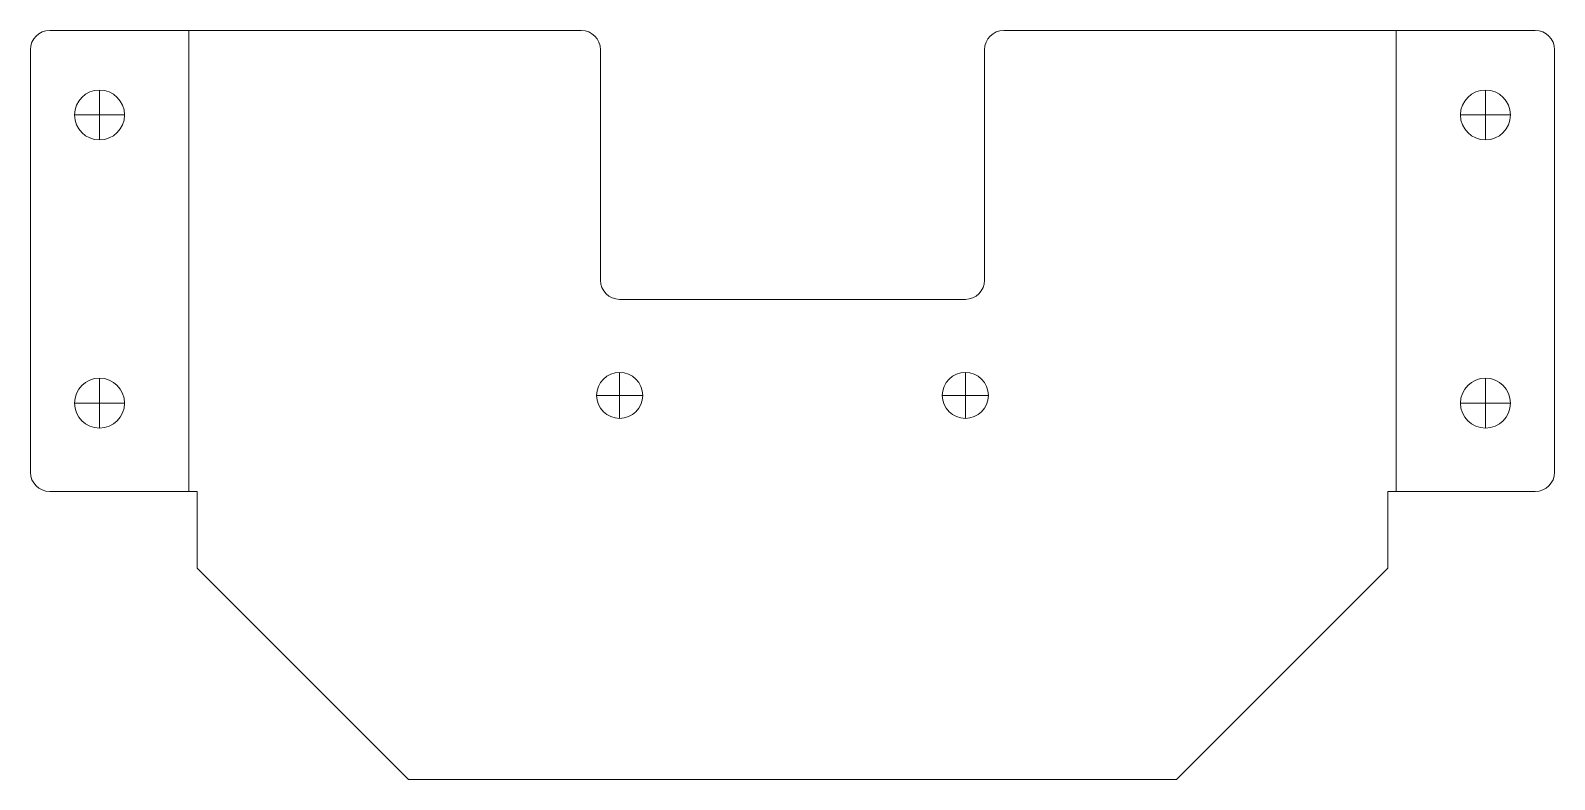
# Model space of a CAD drawing. Header units: metres. Extents: x -198 to 198, y -98 to 98.
import ezdxf

# ---------------------------------------------------------------- set-up
doc = ezdxf.new("R2010")
doc.units = ezdxf.units.M
doc.layers.add('GIECIE', color=6, linetype='Continuous')

msp = doc.modelspace()

# ---------------------------------------------------------------- linework, layer by layer
at = {"color": 2, "linetype": 'Continuous', "lineweight": 18}
for p, q in [((-193.4, 97.5), (-55, 97.5)), ((55, 97.5), (193.4, 97.5)), ((-198.4, 92.5), (-198.4, -17.5)), ((-50, 92.5), (-50, 32.5)), ((50, 32.5), (50, 92.5)), ((198.4, 92.5), (198.4, -17.5)), ((-45, 27.5), (45, 27.5)), ((-155, -22.5), (-193.4, -22.5)), ((-155, -42.5), (-155, -22.5)), ((155, -22.5), (193.4, -22.5)), ((155, -22.5), (155, -42.5)), ((-100, -97.5), (-155, -42.5)), ((155, -42.5), (100, -97.5)), ((100, -97.5), (-100, -97.5))]:
    msp.add_line(p, q, dxfattribs=at)
at = {"color": 4, "lineweight": 13}
for p, q in [((-180.4, 69), (-180.4, 82)), ((180.4, 69), (180.4, 82)), ((-186.9, 75.5), (-173.9, 75.5)), ((173.9, 75.5), (186.9, 75.5)), ((-45, -3.5), (-45, 8.5)), ((45, -3.5), (45, 8.5)), ((-180.4, -6), (-180.4, 7)), ((180.4, -6), (180.4, 7)), ((-186.9, 0.5), (-173.9, 0.5)), ((-51, 2.5), (-39, 2.5)), ((39, 2.5), (51, 2.5)), ((173.9, 0.5), (186.9, 0.5))]:
    msp.add_line(p, q, dxfattribs=at)
at = {"color": 4, "linetype": 'Continuous', "lineweight": 18}
for centre in [(-180.4, 75.5), (180.4, 75.5), (-180.4, 0.5), (180.4, 0.5)]:
    msp.add_circle(centre, 6.5, dxfattribs=at)
at = {"color": 2, "linetype": 'Continuous', "lineweight": 18}
for centre in [(-45, 2.5), (45, 2.5)]:
    msp.add_circle(centre, 6, dxfattribs=at)
for centre, start, end in [((-193.4, 92.5), 90, 180), ((-55, 92.5), 0, 90), ((55, 92.5), 90, 180), ((193.4, 92.5), 0, 90), ((-45, 32.5), 180, -90), ((45, 32.5), -90, 0), ((-193.4, -17.5), 180, -90), ((193.4, -17.5), -90, 0)]:
    msp.add_arc(centre, 5, start, end, dxfattribs=at)
at = {"layer": 'GIECIE', "color": 6, "lineweight": 13}
for p, q in [((-157.2, -22.5), (-157.2, 97.5)), ((157.2, 97.5), (157.2, -22.5))]:
    msp.add_line(p, q, dxfattribs=at)

doc.saveas('drawing.dxf')
